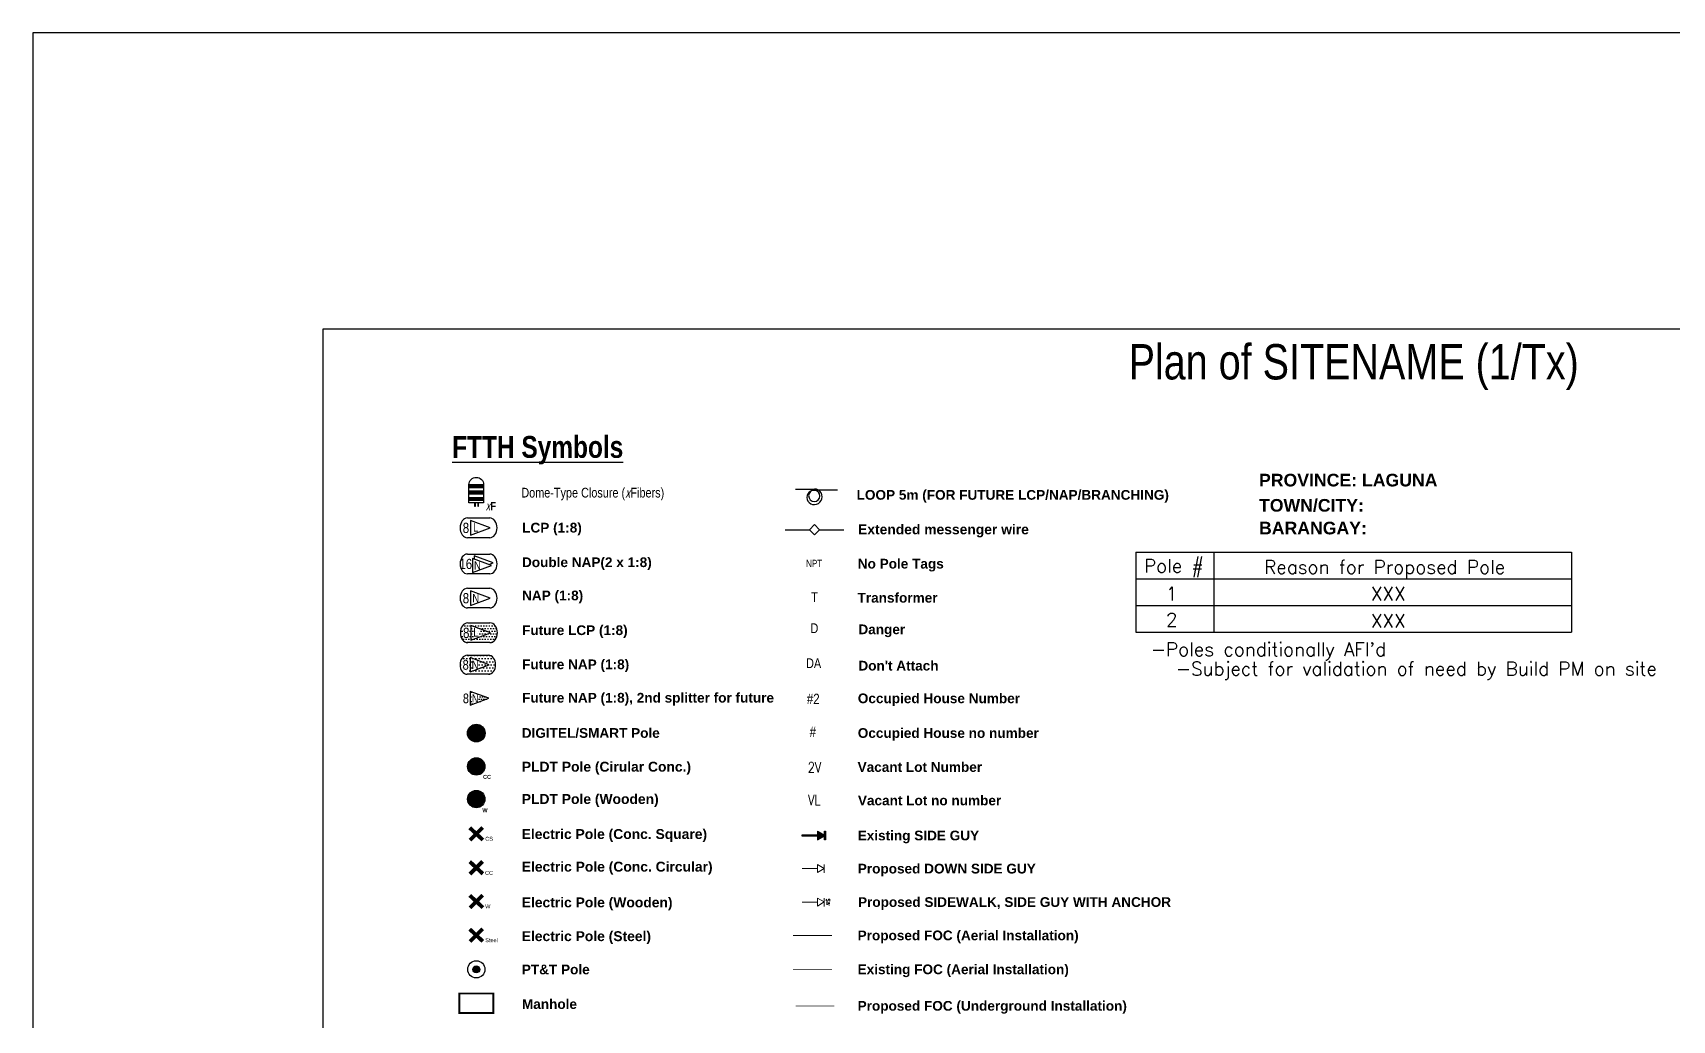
# Model space of a CAD drawing. Extents: x -663610 to -207124, y 70878 to 297551.
# Drawn here: x -264449 to -263591, y 84401 to 84918 of the extents above; entities that cross this region are included whole.
import ezdxf
from ezdxf.enums import TextEntityAlignment as Align

# ---------------------------------------------------------------- set-up
doc = ezdxf.new("R2010")
doc.units = 0
doc.header["$LTSCALE"] = 0.3
doc.linetypes.add('DASHED', pattern=[0.75, 0.5, -0.25])
doc.layers.get('0').update_dxf_attribs({"linetype": 'CONTINUOUS'})
for name, color, linetype in [('BASEMAP', 7, 'CONTINUOUS'), ('Digitel pole', 7, 'CONTINUOUS'), ('Dome-Type Closure', 7, 'CONTINUOUS'), ('Double NAP', 7, 'CONTINUOUS'), ('Electrical Pole (Circular Conc.)', 7, 'CONTINUOUS'), ('Electrical Pole (Wood)', 7, 'CONTINUOUS'), ('Extended messenger', 7, 'CONTINUOUS'), ('FOC Distribution Diagram (Existing)', 7, 'CONTINUOUS'), ('FOC Distribution Diagram (Proposed)', 1, 'CONTINUOUS'), ('Future NAP', 7, 'CONTINUOUS'), ('House Number', 6, 'CONTINUOUS'), ('Lengend', 7, 'CONTINUOUS'), ('Loop', 7, 'CONTINUOUS'), ('MH', 7, 'CONTINUOUS'), ('Per page (Grounding)', 7, 'CONTINUOUS'), ('PLDT Pole (Cirular Conc.)', 7, 'CONTINUOUS'), ('PLDT pole (wood)', 7, 'CONTINUOUS'), ('Print', 7, 'CONTINUOUS'), ('Proposed DOWN SIDE GUY', 7, 'CONTINUOUS'), ('Proposed LCP', 1, 'CONTINUOUS'), ('Proposed NAP', 7, 'CONTINUOUS'), ('Proposed SIDEWALK SIDE GUY WITH ANCHOR', 7, 'CONTINUOUS'), ('PT&T Pole', 7, 'CONTINUOUS'), ('Vacant', 1, 'CONTINUOUS')]:
    doc.layers.add(name, color=color, linetype=linetype)
doc.styles.add('Mark', font='arial.ttf', dxfattribs={"width": 0.8, "height": 2.5})
doc.styles.add('ROMANS', font='ROMANS.SHX', dxfattribs={"width": 0.8, "height": 2})
doc.styles.get("Standard").update_dxf_attribs({"font": '', "width": 0.8})
doc.styles.add('WMF-Arial Unicode MS0', font='')
doc.styles.get('Standard').set_extended_font_data('FangSong_GB2312')
doc.styles.get('WMF-Arial Unicode MS0').set_extended_font_data('Arial Unicode MS', bold=True)

# ---------------------------------------------------------------- blocks, each defined once
blk = doc.blocks.new('Dome-Type Closure')
at = {"ltscale": 0.3}
h = blk.add_hatch(color=256, dxfattribs=at)
h.paths.add_polyline_path([(66140.524, 7972.167), (66140.508, 7972.167), (66140.508, 7972.112), (66140.524, 7972.112)])
h.paths.add_polyline_path([(66140.578, 7972.167), (66140.563, 7972.167), (66140.563, 7972.112), (66140.578, 7972.112)])
at = {"color": 7, "linetype": 'Continuous'}
for p, q in [((66140.414, 7972.483), (66140.664, 7972.483)), ((66140.414, 7972.452), (66140.664, 7972.452)), ((66140.416, 7972.467), (66140.666, 7972.467)), ((66140.413, 7972.374), (66140.663, 7972.374)), ((66140.413, 7972.342), (66140.663, 7972.342)), ((66140.413, 7972.327), (66140.663, 7972.327)), ((66140.414, 7972.436), (66140.664, 7972.436)), ((66140.414, 7972.264), (66140.664, 7972.264)), ((66140.414, 7972.233), (66140.664, 7972.233)), ((66140.414, 7972.217), (66140.664, 7972.217)), ((66140.415, 7972.358), (66140.665, 7972.358)), ((66140.416, 7972.249), (66140.666, 7972.249))]:
    blk.add_line(p, q, dxfattribs=at)
blk.add_lwpolyline([(66140.664, 7972.483), (66140.664, 7972.17), (66140.414, 7972.17), (66140.414, 7972.483, -0.414214), (66140.539, 7972.608, -0.414214)], format="xyb", close=True, dxfattribs=at)
for points in [[(66140.508, 7972.112), (66140.524, 7972.112), (66140.524, 7972.167), (66140.508, 7972.167)], [(66140.563, 7972.112), (66140.578, 7972.112), (66140.578, 7972.167), (66140.563, 7972.167)]]:
    blk.add_lwpolyline(points, close=True, dxfattribs=at)
blk = doc.blocks.new('pldt2')
at = {"layer": 'Lengend'}
h = blk.add_hatch(color=256, dxfattribs=at)
h.dxf.hatch_style = 1
edge = h.paths.add_edge_path()
edge.add_arc((64551.64, 10585.08), 1.85, 0, 360)
blk.add_circle((64551.64, 10585.08), 1.85, dxfattribs=at)
blk = doc.blocks.new('2nd Future NAP')
at = {"ltscale": 0.3}
h = blk.add_hatch(dxfattribs=at)
h.set_pattern_fill('DOTS', color=256, scale=0.495, angle=96.8844, style=0)
h.set_pattern_definition([(96.8843962, (107609.974, -76065.6735), (-0.827243095, 0.295880835), [0, -0.7858125])])
h.paths.add_polyline_path([(85591.15, 3842.92), (85595.86, 3843.49), (85592.75, 3849.48)])
at = {"color": 7, "linetype": 'Continuous'}
blk.add_lwpolyline([(85592.75, 3849.48), (85591.15, 3842.92), (85595.86, 3843.49)], close=True, dxfattribs=at)
at = {"color": 7, "style": 'Mark', "width": 0.8}
for s, height, p in [('N', 2.75, (85594.68, 3845.01)), ('8', 3.3, (85595.34, 3841.93))]:
    blk.add_text(s, height=height, rotation=96.8844, dxfattribs=at).set_placement(p, align=Align.CENTER)
blk = doc.blocks.new('LOOP')
for p, q in [((-3.5, 1.41), (0, 1.41)), ((0, 1.29), (4.22, 1.29))]:
    blk.add_line(p, q)
for centre, radius, start, end in [((-0.12, -0.13), 1.28, 84.6247, 275.3753), ((0.02, 0.2), 1.09, 91.2841, 267.6599), ((-0.03, 0.13), 1.02, 270.5017, 88.3653), ((0, 0), 1.41, 269.992, 90.008)]:
    blk.add_arc(centre, radius, start, end)
blk = doc.blocks.new('PT&T POLE')
blk.add_hatch(color=256).paths.add_polyline_path([(29383, 4877.11, 1), (29386.1, 4877.11, 1)])
for radius in [3.88, 1.55]:
    blk.add_circle((29384.55, 4877.11), radius)
blk = doc.blocks.new('PLDT Pole (Cirular Conc.)')
at = {"ltscale": 0.3}
blk.add_hatch(color=256, dxfattribs=at).paths.add_polyline_path([(-322433.12, 145724.21, 1), (-322438.38, 145724.21, 1)])
at = {"color": 7, "linetype": 'Continuous'}
blk.add_circle((-322435.75, 145724.21), 2.63, dxfattribs=at)
at = {"insert": (-322432.51, 145721.06), "char_height": 1.2, "width": 3.7535, "attachment_point": 5}
blk.add_mtext('{\\fArial|b1|i0|c0|p34;\\C7;CC}', dxfattribs=at)
blk = doc.blocks.new('Electrical Pole (Wood)')
at = {"const_width": 1.18}
for points in [[(-322437.53, 145736.03), (-322433.55, 145732.33)], [(-322437.46, 145732.26), (-322433.62, 145736.1)]]:
    blk.add_lwpolyline(points, dxfattribs=at)
at = {"color": 1, "lineweight": 0, "ltscale": 2, "insert": (-322432.84, 145733.29), "char_height": 1.2, "width": 1.2714, "attachment_point": 1}
blk.add_mtext('{\\fArial|b0|i0|c0|p34;\\C7;W}', dxfattribs=at)
blk = doc.blocks.new('Electrical Pole (Circular Conc.)')
at = {"const_width": 1.18}
for points in [[(-322437.53, 145744.35), (-322433.55, 145740.66)], [(-322437.46, 145740.59), (-322433.62, 145744.42)]]:
    blk.add_lwpolyline(points, dxfattribs=at)
at = {"color": 1, "lineweight": 0, "ltscale": 2, "insert": (-322432.88, 145741.54), "char_height": 1.2, "width": 1.894, "attachment_point": 1}
blk.add_mtext('{\\fArial|b0|i0|c0|p34;\\C7;CC}', dxfattribs=at)
blk = doc.blocks.new('Electrical Pole (Conc. Square)')
at = {"const_width": 1.18}
for points in [[(-322437.53, 145751.92), (-322433.55, 145748.23)], [(-322437.46, 145748.16), (-322433.62, 145751.99)]]:
    blk.add_lwpolyline(points, dxfattribs=at)
at = {"color": 1, "lineweight": 0, "ltscale": 2, "insert": (-322432.83, 145749.19), "char_height": 1.2, "width": 1.7481, "attachment_point": 1}
blk.add_mtext('{\\fArial|b0|i0|c0|p34;\\C7;CS}', dxfattribs=at)
blk = doc.blocks.new('PLDT pole(wood)')
at = {"ltscale": 0.3}
blk.add_hatch(color=256, dxfattribs=at).paths.add_polyline_path([(66144.404, 7979.785, 1), (66144.841, 7979.785, 1)])
at = {"color": 7, "linetype": 'Continuous'}
blk.add_circle((66144.623, 7979.785), 0.219, dxfattribs=at)
at = {"insert": (66144.841, 7979.504), "char_height": 0.10112, "width": 0.25, "attachment_point": 5}
blk.add_mtext('\\C7;\\fArial|b1|i0|;\\H0.10111521743238;W', dxfattribs=at)
blk = doc.blocks.new('PROPOSED LCP')
at = {"color": 7, "linetype": 'Continuous'}
for p, q in [((74518.8, 11219.85), (74525.27, 11219.85)), ((74525.27, 11214.1), (74518.8, 11214.1))]:
    blk.add_line(p, q, dxfattribs=at)
blk.add_lwpolyline([(74525.45, 11216.98), (74519.7, 11219.14), (74519.7, 11214.82)], close=True, dxfattribs=at)
for centre, major_axis, start_param, end_param in [((74518.8, 11216.98), (0, -2.87), 3.141593, 4.712389), ((74525.27, 11216.98), (0, -2.87), 1.570796, 3.141593), ((74518.8, 11216.98), (0, -2.88), 4.712389, 6.283185), ((74525.27, 11216.98), (0, -2.88), 0, 1.570796)]:
    blk.add_ellipse(centre, major_axis=major_axis, ratio=0.75, start_param=start_param, end_param=end_param, dxfattribs=at)
at = {"color": 7, "style": 'Mark', "width": 0.8}
for s, height, p in [('8', 3, (74518.35, 11215.46)), ('L', 2.5, (74521.2, 11215.84))]:
    blk.add_text(s, height=height, dxfattribs=at).set_placement(p, align=Align.CENTER)
blk = doc.blocks.new('PROPOSED NAP')
at = {"color": 7, "linetype": 'Continuous'}
for p, q in [((74519.12, 11201.41), (74524.62, 11201.41)), ((74524.62, 11196.53), (74519.12, 11196.53))]:
    blk.add_line(p, q, dxfattribs=at)
blk.add_lwpolyline([(74524.77, 11198.97), (74519.88, 11200.8), (74519.88, 11197.14)], close=True, dxfattribs=at)
for centre, start_param, end_param in [((74519.12, 11198.97), 3.141593, 4.712389), ((74524.62, 11198.97), 1.570796, 3.141593), ((74519.12, 11198.97), 4.712389, 6.283185), ((74524.62, 11198.97), 0, 1.570796)]:
    blk.add_ellipse(centre, major_axis=(0, -2.44), ratio=0.75, start_param=start_param, end_param=end_param, dxfattribs=at)
at = {"color": 7, "style": 'Mark', "width": 0.8}
for s, height, p in [('8', 2.55, (74518.73, 11197.68)), ('N', 2.12, (74521.16, 11197.9))]:
    blk.add_text(s, height=height, dxfattribs=at).set_placement(p, align=Align.CENTER)
blk = doc.blocks.new('NAP NEW')
at = {"ltscale": 0.3}
h = blk.add_hatch(dxfattribs=at)
h.set_pattern_fill('DOTS', color=256, scale=1.5, style=0)
edge = h.paths.add_edge_path()
edge.add_ellipse((84650.7, -14873.4), major_axis=(0, -7.36), ratio=0.75, start_angle=90, end_angle=180)
edge.add_line((84650.7, -14866), (84634.1, -14866))
edge.add_ellipse((84634.1, -14873.4), major_axis=(0, -7.36), ratio=0.75, start_angle=180, end_angle=270)
edge.add_ellipse((84634.1, -14873.4), major_axis=(0, -7.36), ratio=0.75, start_angle=270, end_angle=360)
edge.add_line((84634.1, -14880.8), (84650.7, -14880.8))
edge.add_ellipse((84650.7, -14873.4), major_axis=(0, -7.36), ratio=0.75, start_angle=0, end_angle=90)
h.paths.add_polyline_path([(84651.1, -14873.4), (84636.4, -14878.9), (84636.4, -14867.9)], flags=16)
h = blk.add_hatch(dxfattribs=at)
h.set_pattern_fill('DOTS', color=256, scale=1.5, style=0)
h.paths.add_polyline_path([(84636.4, -14867.9), (84636.4, -14878.9), (84651.1, -14873.4)])
at = {"color": 7, "linetype": 'Continuous'}
for p, q in [((84634.1, -14866), (84650.7, -14866)), ((84650.7, -14880.8), (84634.1, -14880.8))]:
    blk.add_line(p, q, dxfattribs=at)
blk.add_lwpolyline([(84651.1, -14873.4), (84636.4, -14867.9), (84636.4, -14878.9)], close=True, dxfattribs=at)
for centre, start_param, end_param in [((84634.1, -14873.4), 3.141593, 4.712389), ((84650.7, -14873.4), 1.570796, 3.141593), ((84634.1, -14873.4), 4.712389, 6.283185), ((84650.7, -14873.4), 0, 1.570796)]:
    blk.add_ellipse(centre, major_axis=(0, -7.36), ratio=0.75, start_param=start_param, end_param=end_param, dxfattribs=at)
at = {"color": 7, "style": 'Mark', "width": 0.8}
for s, height, p in [('8', 7.68, (84632.9, -14877.3)), ('N', 6.4, (84640.2, -14876.6))]:
    blk.add_text(s, height=height, dxfattribs=at).set_placement(p, align=Align.CENTER)
blk = doc.blocks.new('DN')
at = {"color": 7, "linetype": 'Continuous'}
for p, q in [((-318213.4, 148769.45), (-318200.49, 148769.45)), ((-318200.49, 148757.97), (-318213.4, 148757.97))]:
    blk.add_line(p, q, dxfattribs=at)
blk.add_lwpolyline([(-318199.48, 148762.79), (-318210.56, 148766.94), (-318210.56, 148758.64)], close=True, dxfattribs=at)
blk.add_lwpolyline([(-318200.97, 148763.35), (-318198.49, 148764.28), (-318209.57, 148768.43), (-318209.57, 148766.57)], dxfattribs=at)
for centre, start_param, end_param in [((-318213.4, 148763.71), 3.141593, 4.712389), ((-318200.49, 148763.71), 1.570796, 3.141593), ((-318213.4, 148763.71), 4.712389, 6.283185), ((-318200.49, 148763.71), 0, 1.570796)]:
    blk.add_ellipse(centre, major_axis=(0, -5.74), ratio=0.75, start_param=start_param, end_param=end_param, dxfattribs=at)
at = {"color": 7, "style": 'Mark', "width": 0.8}
for s, height, p in [('16', 5.935, (-318214.38, 148760.75)), ('N', 4.95, (-318207.59, 148760.3))]:
    blk.add_text(s, height=height, dxfattribs=at).set_placement(p, align=Align.CENTER)
blk = doc.blocks.new('em')
at = {"color": 7, "ltscale": 0.3}
for points in [[(-318222.41, 148369.45), (-318208.31, 148369.45)], [(-318202.37, 148369.45), (-318188.26, 148369.45)]]:
    blk.add_lwpolyline(points, dxfattribs=at)
blk.add_lwpolyline([(-318208.31, 148369.45), (-318205.34, 148372.42), (-318202.37, 148369.45), (-318205.34, 148366.48)], close=True, dxfattribs=at)
blk = doc.blocks.new('Proposed DOWN SIDE GUY')
at = {"color": 7, "linetype": 'Continuous', "lineweight": 0, "ltscale": 0.001}
for p, q in [((-314434.67, 148193.85), (-314430.75, 148191.65)), ((-314434.67, 148191.58), (-314434.67, 148193.85)), ((-314430.76, 148193.83), (-314430.76, 148188.97)), ((-314443.65, 148191.58), (-314434.67, 148191.58)), ((-314430.75, 148191.65), (-314434.67, 148189.26)), ((-314434.67, 148189.26), (-314434.67, 148191.58))]:
    blk.add_line(p, q, dxfattribs=at)
at = {"lineweight": 0, "style": 'ROMANS'}
blk.add_text('SW', height=2.073, rotation=270, dxfattribs=at).set_placement((-314429.55, 148193.55))
blk = doc.blocks.new('Proposed SIDEWALK SIDE GUY WITH ANCHOR')
at = {"color": 7, "linetype": 'Continuous', "lineweight": 0, "ltscale": 0.001}
for p, q in [((-314443.65, 148171.22), (-314434.67, 148171.22)), ((-314434.67, 148173.49), (-314430.75, 148171.29)), ((-314434.67, 148171.22), (-314434.67, 148173.49)), ((-314430.75, 148171.29), (-314434.67, 148168.9)), ((-314434.67, 148168.9), (-314434.67, 148171.22)), ((-314430.76, 148173.47), (-314430.76, 148168.61))]:
    blk.add_line(p, q, dxfattribs=at)
blk = doc.blocks.new('exsiting guying')
at = {"ltscale": 2}
for points in [[(-354363.94, 144085.9), (-354354.94, 144085.9), (-354354.94, 144085.23), (-354363.94, 144085.23)], [(-354354.94, 144088.06), (-354350.61, 144085.56), (-354354.94, 144083.06)], [(-354350.28, 144088.06), (-354350.28, 144083.06), (-354350.93, 144083.06), (-354350.93, 144088.06)]]:
    blk.add_hatch(color=7, dxfattribs=at).paths.add_polyline_path(points)
at = {"color": 7, "ltscale": 2}
for p in [(-354354.94, 144088.06), (-354354.94, 144083.06)]:
    blk.add_line(p, (-354350.61, 144085.56), dxfattribs=at)
at = {"color": 7}
blk.add_lwpolyline([(-354363.94, 144085.9), (-354354.94, 144085.9), (-354354.94, 144085.23), (-354363.94, 144085.23)], close=True, dxfattribs=at)
at = {"color": 7, "ltscale": 2}
blk.add_lwpolyline([(-354354.94, 144088.06), (-354354.94, 144083.06)], dxfattribs=at)
blk.add_lwpolyline([(-354350.28, 144088.06), (-354350.28, 144083.06), (-354350.93, 144083.06), (-354350.93, 144088.06)], close=True, dxfattribs=at)
blk = doc.blocks.new('STEEL POLE')
at = {"const_width": 2.26}
for points in [[(-354554.56, 144089.17), (-354546.93, 144082.09)], [(-354554.43, 144081.95), (-354547.06, 144089.31)]]:
    blk.add_lwpolyline(points, dxfattribs=at)
at = {"color": 1, "lineweight": 0, "ltscale": 2, "insert": (-354545.56, 144083.92), "char_height": 2.3032, "width": 2.4403, "attachment_point": 1}
blk.add_mtext('{\\fArial|b0|i0|c0|p34;\\C7;Steel}', dxfattribs=at)
blk = doc.blocks.new('NEW FUTURE LCP')
at = {"ltscale": 2}
h = blk.add_hatch(dxfattribs=at)
h.set_pattern_fill('DOTS', color=256, style=0)
h.set_pattern_definition([(0, (364423.1483, -144529.5404), (0.79375, 1.5875), [0, -1.5875])])
edge = h.paths.add_edge_path()
edge.add_ellipse((-6, 6.96), major_axis=(0, -5.74), ratio=0.75, start_angle=90, end_angle=180)
edge.add_line((-6, 12.69), (-18.9, 12.69))
edge.add_ellipse((-18.9, 6.96), major_axis=(0, -5.74), ratio=0.75, start_angle=180, end_angle=270)
edge.add_ellipse((-18.9, 6.96), major_axis=(0, -5.74), ratio=0.75, start_angle=270, end_angle=360)
edge.add_line((-18.9, 1.22), (-6, 1.22))
edge.add_ellipse((-6, 6.96), major_axis=(0, -5.74), ratio=0.75, start_angle=0, end_angle=90)
at = {"color": 7, "linetype": 'Continuous'}
for p, q in [((-18.9, 12.69), (-6, 12.69)), ((-6, 1.22), (-18.9, 1.22))]:
    blk.add_line(p, q, dxfattribs=at)
blk.add_lwpolyline([(-5.64, 6.96), (-17.11, 11.26), (-17.11, 2.66)], close=True, dxfattribs=at)
for centre, start_param, end_param in [((-18.9, 6.96), 3.141593, 4.712389), ((-6, 6.96), 1.570796, 3.141593), ((-18.9, 6.96), 4.712389, 6.283185), ((-6, 6.96), 0, 1.570796)]:
    blk.add_ellipse(centre, major_axis=(0, -5.74), ratio=0.75, start_param=start_param, end_param=end_param, dxfattribs=at)
at = {"color": 7, "style": 'Mark', "width": 0.8}
for s, height, p in [('8', 5.99, (-19.8, 3.92)), ('L', 4.99, (-14.12, 4.68))]:
    blk.add_text(s, height=height, dxfattribs=at).set_placement(p, align=Align.CENTER)
blk = doc.blocks.new('A$C0CA50FC0')
at = {"layer": 'Per page (Grounding)', "color": 143, "ltscale": 2, "true_color": 0x7aafdf}
blk.add_lwpolyline([(145.12, 141.06), (3343.05, 141.06), (3343.05, 1296.12), (145.12, 1296.12)], close=True, dxfattribs=at)

msp = doc.modelspace()

# ---------------------------------------------------------------- linework, layer by layer
at = {"color": 0, "lineweight": 0, "ltscale": 0.3}
msp.add_lwpolyline([(-264297.24, 84762.85), (-263250.3, 84762.85), (-263250.3, 84126.04), (-264297.24, 84126.04)], close=True, dxfattribs=at)
for points in [[(-263871.9, 84645.89), (-263871.9, 84604.06)], [(-263871.9, 84645.89), (-263643.98, 84645.89)], [(-263831.23, 84645.89), (-263831.23, 84604.06)], [(-263643.98, 84645.89), (-263643.98, 84604.06)], [(-263871.9, 84631.95), (-263643.98, 84631.95)], [(-263871.9, 84618), (-263643.98, 84618)], [(-263871.9, 84604.06), (-263643.98, 84604.06)]]:
    msp.add_lwpolyline(points)
at = {"layer": 'FOC Distribution Diagram (Existing)', "color": 7, "linetype": 'DASHED', "ltscale": 50, "const_width": 0.36}
msp.add_lwpolyline([(-264051.35, 84427.47), (-264031.04, 84427.47)], dxfattribs=at)
at = {"layer": 'FOC Distribution Diagram (Proposed)', "linetype": 'DASHED', "ltscale": 50, "const_width": 0.36}
msp.add_lwpolyline([(-264051.35, 84445.23), (-264031.04, 84445.23)], dxfattribs=at)
at = {"layer": 'FOC Distribution Diagram (Proposed)', "ltscale": 50, "const_width": 0.36}
msp.add_lwpolyline([(-264050.01, 84408.37), (-264029.7, 84408.37)], dxfattribs=at)
at = {"layer": 'MH', "const_width": 1.02}
msp.add_lwpolyline([(-264208.25, 84404.71), (-264208.25, 84414.88), (-264226.05, 84414.88), (-264226.05, 84404.71)], close=True, dxfattribs=at).dxf.unprotected_set("ltscale", 0)
at = {"layer": 'Print', "ltscale": 2}
msp.add_lwpolyline([(-264297.24, 84762.85), (-263250.3, 84762.85), (-263250.3, 84029.99), (-264297.24, 84029.99)], close=True, dxfattribs=at)

# ---------------------------------------------------------------- block references
at = {"color": 3, "ltscale": 2, "xscale": 0.9, "yscale": 0.9, "zscale": 0.9}
msp.add_blockref('NEW FUTURE LCP', (-264204.61, 84597.41), dxfattribs=at)
at = {"color": 3, "xscale": 0.9, "yscale": 0.9, "zscale": 0.9}
for name, p in [('exsiting guying', (54880.9, -45179.46)), ('STEEL POLE', (54878.52, -45231.72))]:
    msp.add_blockref(name, p, dxfattribs=at)
at = {"layer": 'BASEMAP', "color": 152, "ltscale": 2, "true_color": 0x2776bb}
msp.add_blockref('A$C0CA50FC0', (-264594.38, 83621.59), dxfattribs=at)
at = {"layer": 'Digitel pole', "color": 7, "xscale": 2.492523736453473, "yscale": 2.492523736453473, "zscale": 2.492523736453473, "rotation": 359.1302262035957}
msp.add_blockref('pldt2', (-425495.61, 60613.02), dxfattribs=at)
at = {"layer": 'Dome-Type Closure', "xscale": 30.52069881367497, "yscale": 30.52069881367497, "zscale": 30.52069881367497}
msp.add_blockref('Dome-Type Closure', (-2282872.63, -158644.53), dxfattribs=at)
at = {"layer": 'Double NAP', "color": 2, "xscale": 0.9, "yscale": 0.9, "zscale": 0.9}
msp.add_blockref('DN', (22170.3, -49247.62), dxfattribs=at)
at = {"layer": 'Electrical Pole (Circular Conc.)', "color": 1, "lineweight": 0, "xscale": 1.727371800021501, "yscale": 1.727371800021501, "zscale": 1.727371800021501}
for name, p in [('Electrical Pole (Conc. Square)', (292748.91, -167266.14)), ('Electrical Pole (Circular Conc.)', (292748.91, -167270.78))]:
    msp.add_blockref(name, p, dxfattribs=at)
at = {"layer": 'Electrical Pole (Wood)', "color": 1, "lineweight": 0, "xscale": 1.727371800021501, "yscale": 1.727371800021501, "zscale": 1.727371800021501}
msp.add_blockref('Electrical Pole (Wood)', (292748.91, -167274.08), dxfattribs=at)
at = {"layer": 'Extended messenger', "color": 2, "xscale": 0.9, "yscale": 0.9, "zscale": 0.9}
msp.add_blockref('em', (22344.65, -48874.88), dxfattribs=at)
at = {"layer": 'Future NAP', "linetype": 'DASHED', "xscale": 0.6734425948234275, "yscale": 0.6734425948234275, "zscale": 0.6734425948234275}
msp.add_blockref('NAP NEW', (-321218.12, 94603.33), dxfattribs=at)
at = {"layer": 'Future NAP', "color": 1, "xscale": 1.541449435025788, "yscale": 1.541449435025788, "zscale": 1.541449435025788, "rotation": 263.1156037993842}
msp.add_blockref('2nd Future NAP', (-254286.74, 216266.26), dxfattribs=at)
at = {"layer": 'Loop', "xscale": 2.861315513821319, "yscale": 2.861315513821319, "zscale": 2.861315513821319}
msp.add_blockref('LOOP', (-264040.15, 84674.87), dxfattribs=at)
at = {"layer": 'PLDT Pole (Cirular Conc.)', "color": 1, "lineweight": 0, "xscale": 1.727371800021501, "yscale": 1.727371800021501, "zscale": 1.727371800021501}
msp.add_blockref('PLDT Pole (Cirular Conc.)', (292749.27, -167186.2), dxfattribs=at)
at = {"layer": 'PLDT pole (wood)', "xscale": 20.74797105363104, "yscale": 20.74797105363104, "zscale": 20.74797105363104}
msp.add_blockref('PLDT pole(wood)', (-1636583.87, -81047.7), dxfattribs=at)
at = {"layer": 'Proposed DOWN SIDE GUY', "color": 1, "xscale": 0.9, "yscale": 0.9, "zscale": 0.9}
msp.add_blockref('Proposed SIDEWALK SIDE GUY WITH ANCHOR', (18952.62, -48873.8), dxfattribs=at)
at = {"layer": 'Proposed LCP', "color": 1, "xscale": 1.795855611353181, "yscale": 1.795855611353181, "zscale": 1.795855611353181}
msp.add_blockref('PROPOSED LCP', (-398046.77, 64514.54), dxfattribs=at)
at = {"layer": 'Proposed NAP', "color": 1, "xscale": 2.112771307455842, "yscale": 2.112771307455842, "zscale": 2.112771307455842}
msp.add_blockref('PROPOSED NAP', (-421663.61, 60960.94), dxfattribs=at)
at = {"layer": 'Proposed SIDEWALK SIDE GUY WITH ANCHOR', "color": 1, "xscale": 0.9, "yscale": 0.9, "zscale": 0.9}
msp.add_blockref('Proposed DOWN SIDE GUY', (18952.62, -48909.68), dxfattribs=at)
at = {"layer": 'PT&T Pole', "xscale": 1.159786554949824, "yscale": 1.159786554949824, "zscale": 1.159786554949824}
msp.add_blockref('PT&T POLE', (-298296.96, 78771.08), dxfattribs=at)

# ---------------------------------------------------------------- texts
at = {"ltscale": 2, "style": 'WMF-Arial Unicode MS0'}
for s, height, p in [('PROVINCE: LAGUNA', 6.6128, (-263807.52, 84680.28)), ('TOWN/CITY: ', 6.6128, (-263807.52, 84667.08)), ('BARANGAY: ', 6.613, (-263807.52, 84655.19))]:
    msp.add_text(s, height=height, dxfattribs=at).set_placement(p)
at = {"style": 'Mark', "width": 0.8}
msp.add_text('NPT', height=3.815, dxfattribs=at).set_placement((-264044.61, 84638.09))
at = {"style": 'ROMANS'}
for s, height, p in [('Pole #', 7.074, (-263852.07, 84635.16)), ('Reason for Proposed Pole', 7.0739, (-263741.79, 84634.56)), ('1', 7.07, (-263853.19, 84620.62)), ('XXX', 7.074, (-263739.9, 84620.62)), ('2', 7.07, (-263853.19, 84606.91)), ('XXX', 7.074, (-263739.9, 84606.41)), ("-Poles conditionally AFI'd", 7.0739, (-263802.53, 84591.49)), ('-Subject for validation of need by Build PM on site', 7.0739, (-263725.16, 84581.34))]:
    msp.add_text(s, height=height, dxfattribs=at).set_placement(p, align=Align.CENTER)
at = {"style": 'Mark', "width": 0.8}
for s, height, p in [('T', 5.09, (-264040.14, 84619.75)), ('D', 5.09, (-264040.19, 84603.52)), ('DA', 5.087, (-264040.62, 84585.21))]:
    msp.add_text(s, height=height, dxfattribs=at).set_placement(p, align=Align.CENTER)
at = {"color": 7, "ltscale": 2, "insert": (-263757.96, 84754.78), "char_height": 18.5069, "width": 987.1364, "attachment_point": 2, "style": 'Mark'}
msp.add_mtext('Plan of SITENAME (1/Tx)', dxfattribs=at)
for s, insert, char_height, width, attachment_point in [('{\\fArial|b1|i0|c134|p34;\\L\\C7;FTTH Symbols}', (-264185, 84699.23), 11.4453, 88.7008, 5), ('{\\fArial|b0|i0|c0|p34;\\C7;Do\\fArial|b0|i0|c134|p34;me\\fArial|b0|i0|c0|p34;-\\fArial|b0|i0|c134|p34;Type\\fArial|b0|i0|c0|p34; C\\fArial|b0|i0|c134|p34;l\\fArial|b0|i0|c0|p34;o\\fArial|b0|i0|c134|p34;sure\\fArial|b0|i0|c0|p34; \\fArial|b0|i0|c134|p34;(\\fTxt|b0|i1|c0|p2;x\\fArial|b0|i0|c134|p34;\\H1x;Fi\\fArial|b0|i0|c0|p34;b\\fArial|b0|i0|c134|p34;ers)}', (-264193.59, 84676.25), 5.08678, 86.8644, 4)]:
    msp.add_mtext(s, dxfattribs=dict(insert=insert, char_height=char_height, width=width, attachment_point=attachment_point))
at = {"attachment_point": 4, "style": 'WMF-Arial Unicode MS0'}
for s, insert, char_height, width in [('{\\fArial Unicode MS|b1|i0|c134|p34;\\C7;LOOP 5m\\fArial Unicode MS|b1|i0|c0|p34; \\fArial Unicode MS|b1|i0|c134|p34;(FOR FUTURE LCP/NAP/BRANCHING)}', (-264018.11, 84675.09), 5.08678, 257.5273), ('{\\fArial Unicode MS|b1|i0|c134|p34;\\C7;Manhole}', (-264193.27, 84409.31), 5.0868, 19.8702)]:
    msp.add_mtext(s, dxfattribs=dict(at, insert=insert, char_height=char_height, width=width))
at = {"color": 1, "char_height": 5.0868, "attachment_point": 4, "style": 'WMF-Arial Unicode MS0'}
for s, insert in [('{\\C1;LCP (1:8)}', (-264193.13, 84657.93)), ('Double NAP(2 x 1:8)', (-264193.24, 84639.83))]:
    msp.add_mtext_dynamic_manual_height_columns(s, width=106.7394, gutter_width=40, heights=[0], dxfattribs=dict(at, insert=insert))
at = {"ltscale": 2, "attachment_point": 1, "style": 'WMF-Arial Unicode MS0'}
for s, width, gutter_width, insert, char_height in [('Extended messenger wire', 170.2173, 28.82, (-264017.35, 84660.4), 5.187), ('No Pole Tags', 149.0765, 28.26, (-264017.51, 84642.39), 5.0868), ('Transformer', 43.672, 28.26, (-264017.62, 84624.56), 5.0868), ('Danger', 23.3849, 28.26, (-264017.19, 84608.02), 5.087), ("Don't Attach", 96.2765, 28.26, (-264017.19, 84589.01), 5.0868), ('Occupied House Number', 110.4525, 28.26, (-264017.48, 84571.91), 5.0868), ('DIGITEL/SMART Pole', 109.8756, 28.26, (-264193.37, 84553.78), 5.0868), ('Occupied House no number', 145.7628, 28.26, (-264017.5, 84553.76), 5.0868), ('PLDT Pole (Cirular Conc.)', 138.2482, 28.82, (-264193.32, 84536.18), 5.187), ('Vacant Lot Number', 155.0514, 28.26, (-264017.59, 84535.96), 5.0868), ('PLDT Pole (Wooden)', 106.6651, 28.82, (-264193.34, 84519.27), 5.187), ('Vacant Lot no number', 162.1475, 28.26, (-264017.44, 84518.47), 5.0868), ('Electric Pole (Conc. Square)', 112.8451, 28.82, (-264193.4, 84500.93), 5.187), ('Existing SIDE GUY ', 78.4189, 28.26, (-264017.56, 84500.12), 5.0868), ('Electric Pole (Conc. Circular)', 120.8342, 28.82, (-264193.34, 84483.86), 5.187), ('Proposed DOWN SIDE GUY ', 103.2462, 28.26, (-264017.5, 84482.78), 5.0868), ('Electric Pole (Wooden)', 88.7832, 28.82, (-264193.36, 84465.16), 5.187), ('Proposed SIDEWALK, SIDE GUY WITH ANCHOR', 178.6951, 28.26, (-264017.39, 84465.28), 5.0868), ('Electric Pole (Steel)', 88.7832, 28.82, (-264193.36, 84447.47), 5.187), ('PT&T Pole', 78.4189, 28.26, (-264193.33, 84429.99), 5.087)]:
    msp.add_mtext_dynamic_manual_height_columns(s, width=width, gutter_width=gutter_width, heights=[0], dxfattribs=dict(at, insert=insert, char_height=char_height))
at = {"color": 1, "ltscale": 2, "attachment_point": 1, "style": 'WMF-Arial Unicode MS0'}
for s, width, insert, char_height in [('NAP (1:8)', 96.5409, (-264193.19, 84625.75), 5.087), ('Future LCP (1:8)', 112.948, (-264193.2, 84607.57), 5.0868), ('Future NAP (1:8)', 127.1506, (-264193.19, 84589.7), 5.0868), ('Future NAP (1:8), 2nd splitter for future', 161.9013, (-264193.19, 84572.23), 5.0868)]:
    msp.add_mtext_dynamic_manual_height_columns(s, width=width, gutter_width=28.26, heights=[0], dxfattribs=dict(at, insert=insert, char_height=char_height))
at = {"layer": 'Dome-Type Closure', "insert": (-264209.55, 84670.1), "char_height": 4.518, "width": 13.8615, "attachment_point": 5}
msp.add_mtext('{\\fTxt|b0|i1|c0|p2;\\C7;x\\fArial|b1|i0|c134|p34;\\H0.9563x;F}', dxfattribs=at)
at = {"layer": 'FOC Distribution Diagram (Existing)', "color": 7, "linetype": 'DASHED', "ltscale": 50, "char_height": 5.0868, "attachment_point": 1, "style": 'WMF-Arial Unicode MS0'}
for s, insert in [('Proposed {\\fArial Unicode MS|b1|i0|c134|p32;FOC (Aerial Installation)}', (-264017.59, 84447.82)), ('Existing {\\fArial Unicode MS|b1|i0|c134|p32;FOC (Aerial Installation)}', (-264017.59, 84430.06))]:
    msp.add_mtext_dynamic_manual_height_columns(s, width=178.0943, gutter_width=28.26, heights=[0], dxfattribs=dict(at, insert=insert))
at = {"layer": 'FOC Distribution Diagram (Existing)', "color": 7, "ltscale": 50, "insert": (-264017.59, 84410.96), "char_height": 5.0868, "attachment_point": 1, "style": 'WMF-Arial Unicode MS0'}
msp.add_mtext_dynamic_manual_height_columns('Proposed {\\fArial Unicode MS|b1|i0|c134|p32;FOC (Underground Installation)}', width=160.7173, gutter_width=28.26, heights=[0], dxfattribs=at)
at = {"layer": 'House Number', "color": 6, "char_height": 5.4, "width": 237.0003, "attachment_point": 1, "style": 'Mark'}
for s, insert in [('#2', (-264044.17, 84571.76)), ('#', (-264042.72, 84554.5))]:
    msp.add_mtext(s, dxfattribs=dict(at, insert=insert))
at = {"layer": 'Vacant', "color": 251, "char_height": 5.4, "width": 237.0003, "attachment_point": 1, "style": 'ROMANS'}
for s, insert in [('2V', (-264043.68, 84535.99)), ('VL', (-264043.55, 84518.89))]:
    msp.add_mtext(s, dxfattribs=dict(at, insert=insert))

doc.saveas('drawing.dxf')
